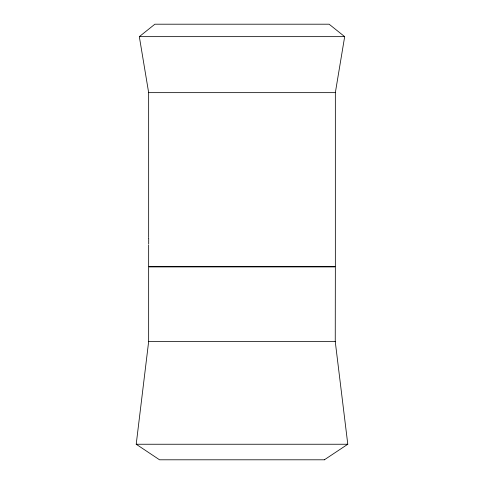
<?xml version="1.0" encoding="UTF-8"?>
<svg xmlns="http://www.w3.org/2000/svg" width="484" height="484" viewBox="0 0 484 484"><rect width="100%" height="100%" fill="white"/><g stroke="black" fill="none" stroke-linecap="round" stroke-linejoin="round"><path stroke-width="0.73" d="M148.691 244.124L148.703 238.63M148.661 245.11L148.655 266.593L335.345 266.593L335.345 92.65L344.675 36.645L329.12 24.2L154.88 24.2L139.325 36.645L148.655 92.65L148.661 237.426M324.455 459.8L159.545 459.8L136.21 444.245L148.655 341.565L148.655 266.908L335.345 266.908L335.249 341.565L347.79 444.245L324.359 459.8M139.325 36.645L344.675 36.645M148.655 92.65L335.345 92.65M148.655 341.565L335.345 341.565M136.21 444.245L347.79 444.245M148.685 238.007L148.691 238.358"/></g></svg>
